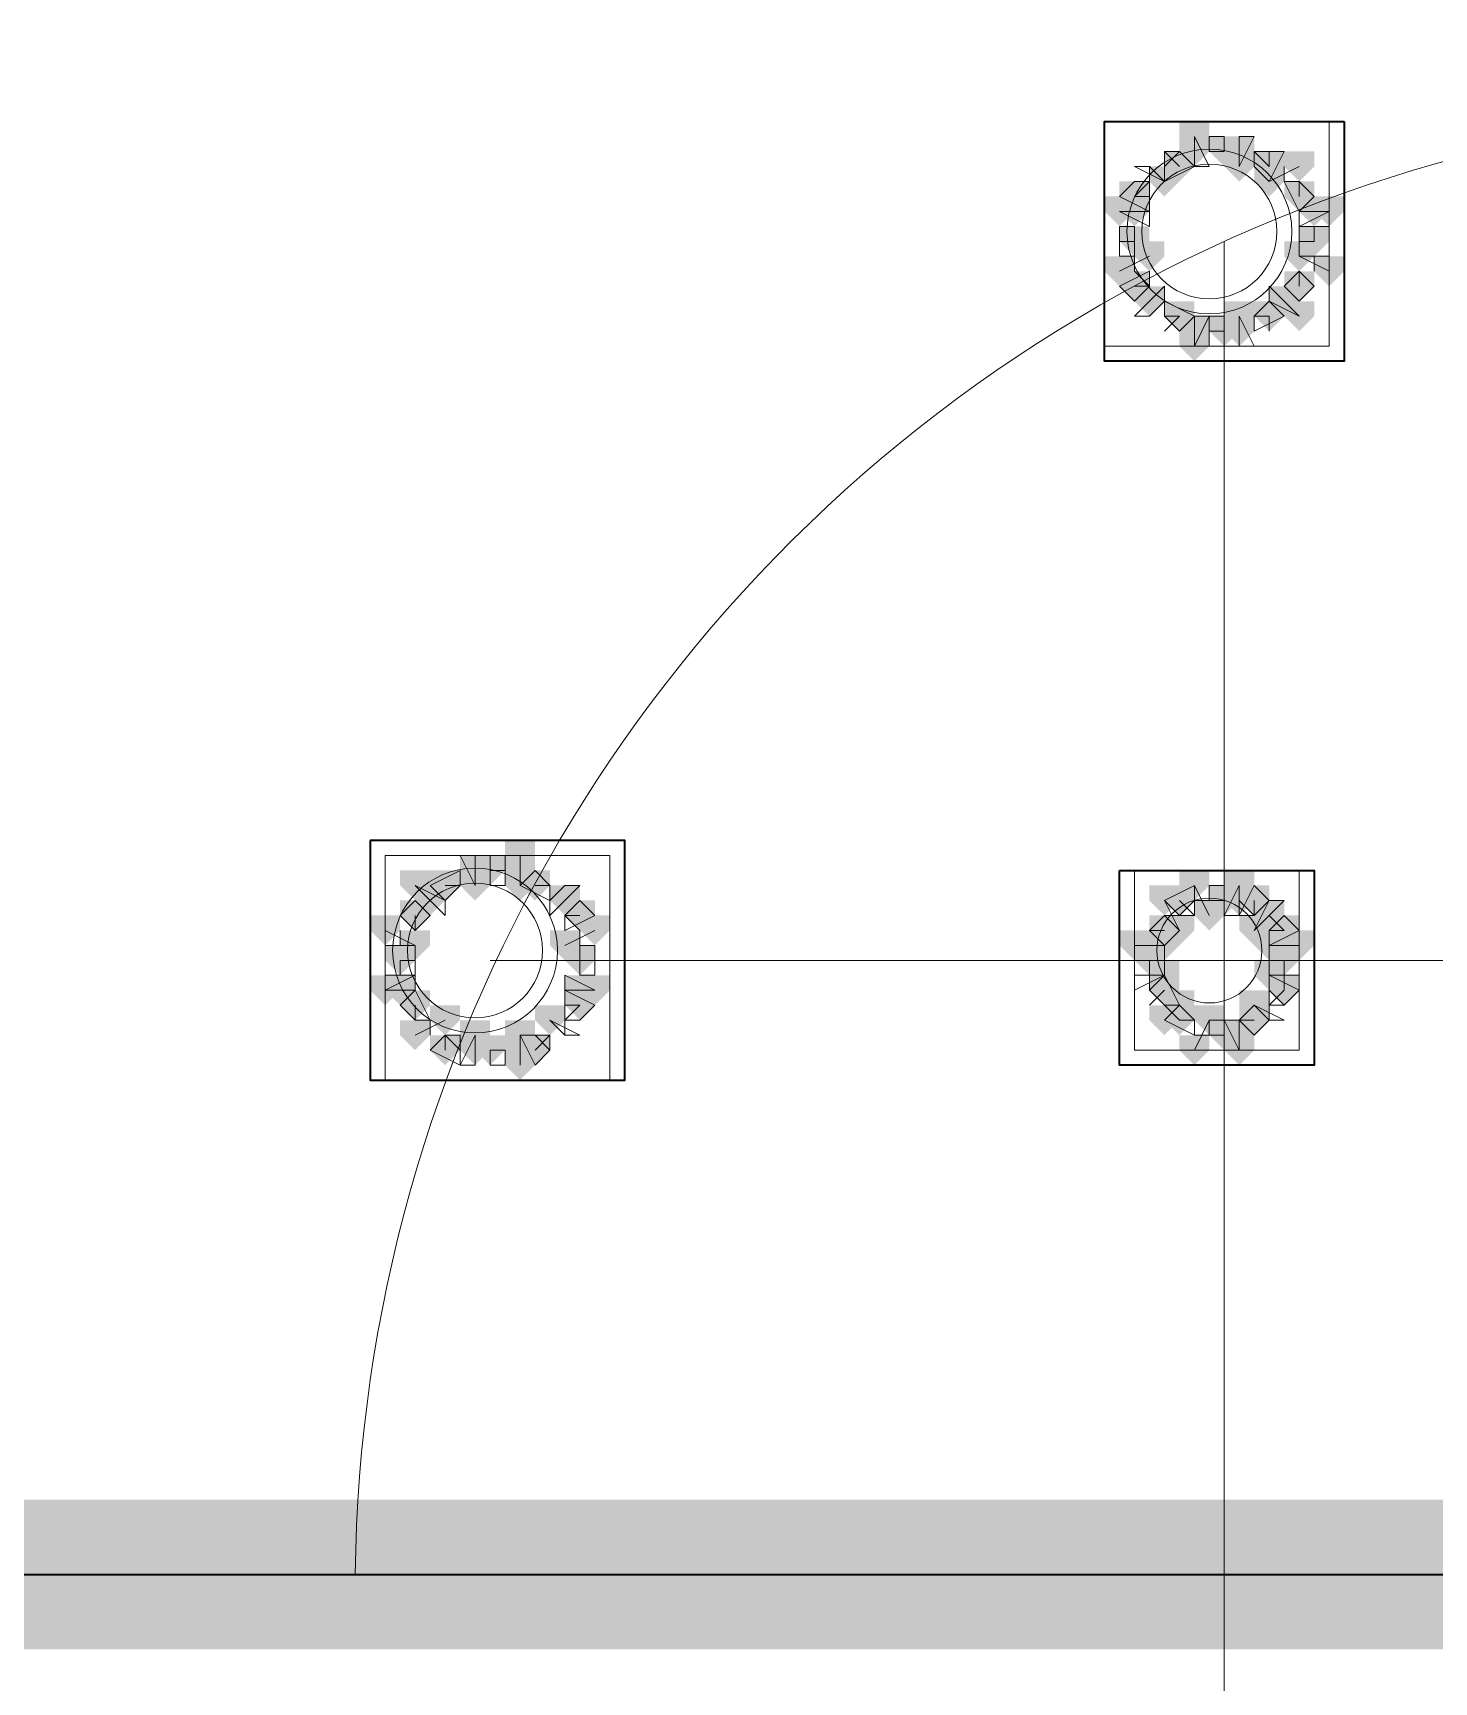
# Model space of a CAD drawing. Header units: millimetres. Extents: x 2315 to 4619, y 1334 to 1897.
# Drawn here: x 3870.69 to 3876.4, y 1541.26 to 1547.98 of the extents above; entities that cross this region are included whole.
import ezdxf

# ---------------------------------------------------------------- set-up
doc = ezdxf.new("R2010")
doc.units = ezdxf.units.MM
for name, color, linetype, true_color in [('PDF_10', 7, 'Continuous', 0x00b85c), ('PDF_AXIS', 7, 'Continuous', 0x00b85c), ('PDF_柱构件', 7, 'Continuous', 0x00b85c), ('PDF_转运站初步方案', 7, 'Continuous', 0x00b85c)]:
    doc.layers.add(name, color=color, linetype=linetype, true_color=true_color)
doc.layers.add('PDF_中心线层', color=1, linetype='Continuous')
doc.layers.add('PDF_粗实线层', color=7, linetype='Continuous')

msp = doc.modelspace()

# ---------------------------------------------------------------- hatches: boundary and pattern name
at = {"layer": 'PDF_10', "transparency": 33554559}
for points in [[(3875.5457, 1547.5601), (3875.4846, 1547.5601), (3875.4846, 1547.499), (3875.5457, 1547.4379), (3875.6068, 1547.499), (3875.6068, 1547.5601)], [(3875.5457, 1547.5601), (3875.4846, 1547.5601), (3875.4846, 1547.499), (3875.5457, 1547.4379), (3875.6068, 1547.499), (3875.6068, 1547.5601)], [(3875.3625, 1547.499), (3875.3014, 1547.499), (3875.3014, 1547.4379), (3875.3625, 1547.3768), (3875.4236, 1547.4379), (3875.4236, 1547.499)], [(3875.3625, 1547.499), (3875.3014, 1547.499), (3875.3014, 1547.4379), (3875.3625, 1547.3768), (3875.4236, 1547.4379), (3875.4236, 1547.499)], [(3875.729, 1547.499), (3875.6679, 1547.499), (3875.6679, 1547.4379), (3875.729, 1547.3768), (3875.7901, 1547.4379), (3875.7901, 1547.499)], [(3875.729, 1547.499), (3875.6679, 1547.499), (3875.6679, 1547.4379), (3875.729, 1547.3768), (3875.7901, 1547.4379), (3875.7901, 1547.499)], [(3875.1792, 1547.3768), (3875.1182, 1547.3768), (3875.1182, 1547.3157), (3875.1792, 1547.2547), (3875.2403, 1547.3157), (3875.2403, 1547.3768)], [(3875.1792, 1547.3768), (3875.1182, 1547.3768), (3875.1182, 1547.3157), (3875.1792, 1547.2547), (3875.2403, 1547.3157), (3875.2403, 1547.3768)], [(3875.8511, 1547.3768), (3875.7901, 1547.3768), (3875.7901, 1547.3157), (3875.8511, 1547.2547), (3875.9122, 1547.3157), (3875.9122, 1547.3768)], [(3875.8511, 1547.3768), (3875.7901, 1547.3768), (3875.7901, 1547.3157), (3875.8511, 1547.2547), (3875.9122, 1547.3157), (3875.9122, 1547.3768)], [(3875.8511, 1547.3768), (3875.7901, 1547.3768), (3875.7901, 1547.3157), (3875.8511, 1547.2547), (3875.9122, 1547.3157), (3875.9122, 1547.3768)], [(3875.1792, 1547.1936), (3875.1182, 1547.1936), (3875.1182, 1547.1325), (3875.1792, 1547.0714), (3875.2403, 1547.1325), (3875.2403, 1547.1936)], [(3875.1792, 1547.1936), (3875.1182, 1547.1936), (3875.1182, 1547.1325), (3875.1792, 1547.0714), (3875.2403, 1547.1325), (3875.2403, 1547.1936)], [(3875.9122, 1547.1936), (3875.8511, 1547.1936), (3875.8511, 1547.1325), (3875.9122, 1547.0714), (3875.9733, 1547.1325), (3875.9733, 1547.1936)], [(3875.9122, 1547.1936), (3875.8511, 1547.1936), (3875.8511, 1547.1325), (3875.9122, 1547.0714), (3875.9733, 1547.1325), (3875.9733, 1547.1936)], [(3875.1792, 1547.0103), (3875.1182, 1547.0103), (3875.1182, 1546.9493), (3875.1792, 1546.8882), (3875.2403, 1546.9493), (3875.2403, 1547.0103)], [(3875.1792, 1547.0103), (3875.1182, 1547.0103), (3875.1182, 1546.9493), (3875.1792, 1546.8882), (3875.2403, 1546.9493), (3875.2403, 1547.0103)], [(3875.8511, 1547.0103), (3875.7901, 1547.0103), (3875.7901, 1546.9493), (3875.8511, 1546.8882), (3875.9122, 1546.9493), (3875.9122, 1547.0103)], [(3875.8511, 1547.0103), (3875.7901, 1547.0103), (3875.7901, 1546.9493), (3875.8511, 1546.8882), (3875.9122, 1546.9493), (3875.9122, 1547.0103)], [(3875.8511, 1547.0103), (3875.7901, 1547.0103), (3875.7901, 1546.9493), (3875.8511, 1546.8882), (3875.9122, 1546.9493), (3875.9122, 1547.0103)], [(3875.3625, 1546.8882), (3875.3014, 1546.8882), (3875.3014, 1546.8271), (3875.3625, 1546.766), (3875.4236, 1546.8271), (3875.4236, 1546.8882)], [(3875.3625, 1546.8882), (3875.3014, 1546.8882), (3875.3014, 1546.8271), (3875.3625, 1546.766), (3875.4236, 1546.8271), (3875.4236, 1546.8882)], [(3875.729, 1546.8882), (3875.6679, 1546.8882), (3875.6679, 1546.8271), (3875.729, 1546.766), (3875.7901, 1546.8271), (3875.7901, 1546.8882)], [(3875.729, 1546.8882), (3875.6679, 1546.8882), (3875.6679, 1546.8271), (3875.729, 1546.766), (3875.7901, 1546.8271), (3875.7901, 1546.8882)], [(3875.5457, 1546.8271), (3875.4846, 1546.8271), (3875.4846, 1546.766), (3875.5457, 1546.7049), (3875.6068, 1546.766), (3875.6068, 1546.8271)], [(3875.5457, 1546.8271), (3875.4846, 1546.8271), (3875.4846, 1546.766), (3875.5457, 1546.7049), (3875.6068, 1546.766), (3875.6068, 1546.8271)], [(3875.5457, 1546.8271), (3875.4846, 1546.8271), (3875.4846, 1546.766), (3875.5457, 1546.7049), (3875.6068, 1546.766), (3875.6068, 1546.8271)], [(3872.5528, 1544.6282), (3872.4917, 1544.6282), (3872.4917, 1544.5671), (3872.5528, 1544.506), (3872.6138, 1544.5671), (3872.6138, 1544.6282)], [(3872.5528, 1544.6282), (3872.4917, 1544.6282), (3872.4917, 1544.5671), (3872.5528, 1544.506), (3872.6138, 1544.5671), (3872.6138, 1544.6282)], [(3872.5528, 1544.6282), (3872.4917, 1544.6282), (3872.4917, 1544.5671), (3872.5528, 1544.506), (3872.6138, 1544.5671), (3872.6138, 1544.6282)], [(3872.3695, 1544.5671), (3872.3084, 1544.5671), (3872.3084, 1544.506), (3872.3695, 1544.4449), (3872.4306, 1544.506), (3872.4306, 1544.5671)], [(3872.3695, 1544.5671), (3872.3084, 1544.5671), (3872.3084, 1544.506), (3872.3695, 1544.4449), (3872.4306, 1544.506), (3872.4306, 1544.5671)], [(3872.3695, 1544.5671), (3872.3084, 1544.5671), (3872.3084, 1544.506), (3872.3695, 1544.4449), (3872.4306, 1544.506), (3872.4306, 1544.5671)], [(3872.736, 1544.5671), (3872.6749, 1544.5671), (3872.6749, 1544.506), (3872.736, 1544.4449), (3872.7971, 1544.506), (3872.7971, 1544.5671)], [(3872.736, 1544.5671), (3872.6749, 1544.5671), (3872.6749, 1544.506), (3872.736, 1544.4449), (3872.7971, 1544.506), (3872.7971, 1544.5671)], [(3875.3625, 1544.506), (3875.3014, 1544.506), (3875.3014, 1544.4449), (3875.3625, 1544.3839), (3875.4236, 1544.4449), (3875.4236, 1544.506)], [(3875.3625, 1544.506), (3875.3014, 1544.506), (3875.3014, 1544.4449), (3875.3625, 1544.3839), (3875.4236, 1544.4449), (3875.4236, 1544.506)], [(3875.5457, 1544.506), (3875.4846, 1544.506), (3875.4846, 1544.4449), (3875.5457, 1544.3839), (3875.6068, 1544.4449), (3875.6068, 1544.506)], [(3875.5457, 1544.506), (3875.4846, 1544.506), (3875.4846, 1544.4449), (3875.5457, 1544.3839), (3875.6068, 1544.4449), (3875.6068, 1544.506)], [(3875.6679, 1544.506), (3875.6068, 1544.506), (3875.6068, 1544.4449), (3875.6679, 1544.3839), (3875.729, 1544.4449), (3875.729, 1544.506)], [(3875.6679, 1544.506), (3875.6068, 1544.506), (3875.6068, 1544.4449), (3875.6679, 1544.3839), (3875.729, 1544.4449), (3875.729, 1544.506)], [(3872.2473, 1544.4449), (3872.1863, 1544.4449), (3872.1863, 1544.3839), (3872.2473, 1544.3228), (3872.3084, 1544.3839), (3872.3084, 1544.4449)], [(3872.2473, 1544.4449), (3872.1863, 1544.4449), (3872.1863, 1544.3839), (3872.2473, 1544.3228), (3872.3084, 1544.3839), (3872.3084, 1544.4449)], [(3872.2473, 1544.4449), (3872.1863, 1544.4449), (3872.1863, 1544.3839), (3872.2473, 1544.3228), (3872.3084, 1544.3839), (3872.3084, 1544.4449)], [(3872.9192, 1544.4449), (3872.8582, 1544.4449), (3872.8582, 1544.3839), (3872.9192, 1544.3228), (3872.9803, 1544.3839), (3872.9803, 1544.4449)], [(3872.9192, 1544.4449), (3872.8582, 1544.4449), (3872.8582, 1544.3839), (3872.9192, 1544.3228), (3872.9803, 1544.3839), (3872.9803, 1544.4449)], [(3875.3014, 1544.3839), (3875.2403, 1544.3839), (3875.2403, 1544.3228), (3875.3014, 1544.2617), (3875.3625, 1544.3228), (3875.3625, 1544.3839)], [(3875.3014, 1544.3839), (3875.2403, 1544.3839), (3875.2403, 1544.3228), (3875.3014, 1544.2617), (3875.3625, 1544.3228), (3875.3625, 1544.3839)], [(3875.7901, 1544.3839), (3875.729, 1544.3839), (3875.729, 1544.3228), (3875.7901, 1544.2617), (3875.8511, 1544.3228), (3875.8511, 1544.3839)], [(3875.7901, 1544.3839), (3875.729, 1544.3839), (3875.729, 1544.3228), (3875.7901, 1544.2617), (3875.8511, 1544.3228), (3875.8511, 1544.3839)], [(3872.1863, 1544.2617), (3872.1252, 1544.2617), (3872.1252, 1544.2006), (3872.1863, 1544.1395), (3872.2473, 1544.2006), (3872.2473, 1544.2617)], [(3872.1863, 1544.2617), (3872.1252, 1544.2617), (3872.1252, 1544.2006), (3872.1863, 1544.1395), (3872.2473, 1544.2006), (3872.2473, 1544.2617)], [(3872.9192, 1544.2617), (3872.8582, 1544.2617), (3872.8582, 1544.2006), (3872.9192, 1544.1395), (3872.9803, 1544.2006), (3872.9803, 1544.2617)], [(3872.9192, 1544.2617), (3872.8582, 1544.2617), (3872.8582, 1544.2006), (3872.9192, 1544.1395), (3872.9803, 1544.2006), (3872.9803, 1544.2617)], [(3875.2403, 1544.2617), (3875.1792, 1544.2617), (3875.1792, 1544.2006), (3875.2403, 1544.1395), (3875.3014, 1544.2006), (3875.3014, 1544.2617)], [(3875.2403, 1544.2617), (3875.1792, 1544.2617), (3875.1792, 1544.2006), (3875.2403, 1544.1395), (3875.3014, 1544.2006), (3875.3014, 1544.2617)], [(3875.7901, 1544.2617), (3875.729, 1544.2617), (3875.729, 1544.2006), (3875.7901, 1544.1395), (3875.8511, 1544.2006), (3875.8511, 1544.2617)], [(3875.7901, 1544.2617), (3875.729, 1544.2617), (3875.729, 1544.2006), (3875.7901, 1544.1395), (3875.8511, 1544.2006), (3875.8511, 1544.2617)], [(3875.3014, 1544.1395), (3875.2403, 1544.1395), (3875.2403, 1544.0784), (3875.3014, 1544.0174), (3875.3625, 1544.0784), (3875.3625, 1544.1395)], [(3875.3014, 1544.1395), (3875.2403, 1544.1395), (3875.2403, 1544.0784), (3875.3014, 1544.0174), (3875.3625, 1544.0784), (3875.3625, 1544.1395)], [(3875.7901, 1544.1395), (3875.729, 1544.1395), (3875.729, 1544.0784), (3875.7901, 1544.0174), (3875.8511, 1544.0784), (3875.8511, 1544.1395)], [(3875.7901, 1544.1395), (3875.729, 1544.1395), (3875.729, 1544.0784), (3875.7901, 1544.0174), (3875.8511, 1544.0784), (3875.8511, 1544.1395)], [(3872.2473, 1544.0784), (3872.1863, 1544.0784), (3872.1863, 1544.0174), (3872.2473, 1543.9563), (3872.3084, 1544.0174), (3872.3084, 1544.0784)], [(3872.2473, 1544.0784), (3872.1863, 1544.0784), (3872.1863, 1544.0174), (3872.2473, 1543.9563), (3872.3084, 1544.0174), (3872.3084, 1544.0784)], [(3872.2473, 1544.0784), (3872.1863, 1544.0784), (3872.1863, 1544.0174), (3872.2473, 1543.9563), (3872.3084, 1544.0174), (3872.3084, 1544.0784)], [(3872.9192, 1544.0784), (3872.8582, 1544.0784), (3872.8582, 1544.0174), (3872.9192, 1543.9563), (3872.9803, 1544.0174), (3872.9803, 1544.0784)], [(3872.9192, 1544.0784), (3872.8582, 1544.0784), (3872.8582, 1544.0174), (3872.9192, 1543.9563), (3872.9803, 1544.0174), (3872.9803, 1544.0784)], [(3875.3625, 1544.0174), (3875.3014, 1544.0174), (3875.3014, 1543.9563), (3875.3625, 1543.8952), (3875.4236, 1543.9563), (3875.4236, 1544.0174)], [(3875.3625, 1544.0174), (3875.3014, 1544.0174), (3875.3014, 1543.9563), (3875.3625, 1543.8952), (3875.4236, 1543.9563), (3875.4236, 1544.0174)], [(3875.6679, 1544.0174), (3875.6068, 1544.0174), (3875.6068, 1543.9563), (3875.6679, 1543.8952), (3875.729, 1543.9563), (3875.729, 1544.0174)], [(3875.6679, 1544.0174), (3875.6068, 1544.0174), (3875.6068, 1543.9563), (3875.6679, 1543.8952), (3875.729, 1543.9563), (3875.729, 1544.0174)], [(3875.6679, 1544.0174), (3875.6068, 1544.0174), (3875.6068, 1543.9563), (3875.6679, 1543.8952), (3875.729, 1543.9563), (3875.729, 1544.0174)], [(3875.5457, 1543.9563), (3875.4846, 1543.9563), (3875.4846, 1543.8952), (3875.5457, 1543.8341), (3875.6068, 1543.8952), (3875.6068, 1543.9563)], [(3875.5457, 1543.9563), (3875.4846, 1543.9563), (3875.4846, 1543.8952), (3875.5457, 1543.8341), (3875.6068, 1543.8952), (3875.6068, 1543.9563)], [(3872.3695, 1543.8952), (3872.3084, 1543.8952), (3872.3084, 1543.8341), (3872.3695, 1543.773), (3872.4306, 1543.8341), (3872.4306, 1543.8952)], [(3872.3695, 1543.8952), (3872.3084, 1543.8952), (3872.3084, 1543.8341), (3872.3695, 1543.773), (3872.4306, 1543.8341), (3872.4306, 1543.8952)], [(3872.5528, 1543.8952), (3872.4917, 1543.8952), (3872.4917, 1543.8341), (3872.5528, 1543.773), (3872.6138, 1543.8341), (3872.6138, 1543.8952)], [(3872.5528, 1543.8952), (3872.4917, 1543.8952), (3872.4917, 1543.8341), (3872.5528, 1543.773), (3872.6138, 1543.8341), (3872.6138, 1543.8952)], [(3872.736, 1543.8952), (3872.6749, 1543.8952), (3872.6749, 1543.8341), (3872.736, 1543.773), (3872.7971, 1543.8341), (3872.7971, 1543.8952)], [(3872.736, 1543.8952), (3872.6749, 1543.8952), (3872.6749, 1543.8341), (3872.736, 1543.773), (3872.7971, 1543.8341), (3872.7971, 1543.8952)]]:
    msp.add_hatch(color=6, dxfattribs=at).paths.add_polyline_path(points)
at = {"layer": 'PDF_柱构件', "transparency": 33554559}
for points in [[(3875.4236, 1547.6211), (3875.3625, 1547.6211), (3875.3625, 1547.5601), (3875.4236, 1547.499), (3875.4846, 1547.5601), (3875.4846, 1547.6211)], [(3875.4236, 1547.5601), (3875.3625, 1547.5601), (3875.3625, 1547.499), (3875.4236, 1547.4379), (3875.4846, 1547.499), (3875.4846, 1547.5601)], [(3875.6068, 1547.5601), (3875.5457, 1547.5601), (3875.5457, 1547.499), (3875.6068, 1547.4379), (3875.6679, 1547.499), (3875.6679, 1547.5601)], [(3875.6068, 1547.499), (3875.5457, 1547.499), (3875.5457, 1547.4379), (3875.6068, 1547.3768), (3875.6679, 1547.4379), (3875.6679, 1547.499)], [(3875.8511, 1547.499), (3875.7901, 1547.499), (3875.7901, 1547.4379), (3875.8511, 1547.3768), (3875.9122, 1547.4379), (3875.9122, 1547.499)], [(3875.3014, 1547.4379), (3875.2403, 1547.4379), (3875.2403, 1547.3768), (3875.3014, 1547.3157), (3875.3625, 1547.3768), (3875.3625, 1547.4379)], [(3875.729, 1547.4379), (3875.6679, 1547.4379), (3875.6679, 1547.3768), (3875.729, 1547.3157), (3875.7901, 1547.3768), (3875.7901, 1547.4379)], [(3875.1182, 1547.3157), (3875.0571, 1547.3157), (3875.0571, 1547.2547), (3875.1182, 1547.1936), (3875.1792, 1547.2547), (3875.1792, 1547.3157)], [(3875.1792, 1547.3157), (3875.1182, 1547.3157), (3875.1182, 1547.2547), (3875.1792, 1547.1936), (3875.2403, 1547.2547), (3875.2403, 1547.3157)], [(3875.9122, 1547.3157), (3875.8511, 1547.3157), (3875.8511, 1547.2547), (3875.9122, 1547.1936), (3875.9733, 1547.2547), (3875.9733, 1547.3157)], [(3875.9733, 1547.3157), (3875.9122, 1547.3157), (3875.9122, 1547.2547), (3875.9733, 1547.1936), (3876.0344, 1547.2547), (3876.0344, 1547.3157)], [(3875.2403, 1547.1325), (3875.1792, 1547.1325), (3875.1792, 1547.0714), (3875.2403, 1547.0103), (3875.3014, 1547.0714), (3875.3014, 1547.1325)], [(3875.8511, 1547.1325), (3875.7901, 1547.1325), (3875.7901, 1547.0714), (3875.8511, 1547.0103), (3875.9122, 1547.0714), (3875.9122, 1547.1325)], [(3875.1182, 1547.0714), (3875.0571, 1547.0714), (3875.0571, 1547.0103), (3875.1182, 1546.9493), (3875.1792, 1547.0103), (3875.1792, 1547.0714)], [(3875.9733, 1547.0714), (3875.9122, 1547.0714), (3875.9122, 1547.0103), (3875.9733, 1546.9493), (3876.0344, 1547.0103), (3876.0344, 1547.0714)], [(3875.2403, 1546.9493), (3875.1792, 1546.9493), (3875.1792, 1546.8882), (3875.2403, 1546.8271), (3875.3014, 1546.8882), (3875.3014, 1546.9493)], [(3875.7901, 1546.9493), (3875.729, 1546.9493), (3875.729, 1546.8882), (3875.7901, 1546.8271), (3875.8511, 1546.8882), (3875.8511, 1546.9493)], [(3875.6068, 1546.8882), (3875.5457, 1546.8882), (3875.5457, 1546.8271), (3875.6068, 1546.766), (3875.6679, 1546.8271), (3875.6679, 1546.8882)], [(3875.8511, 1546.8882), (3875.7901, 1546.8882), (3875.7901, 1546.8271), (3875.8511, 1546.766), (3875.9122, 1546.8271), (3875.9122, 1546.8882)], [(3875.4236, 1546.8271), (3875.3625, 1546.8271), (3875.3625, 1546.766), (3875.4236, 1546.7049), (3875.4846, 1546.766), (3875.4846, 1546.8271)], [(3875.6068, 1546.8271), (3875.5457, 1546.8271), (3875.5457, 1546.766), (3875.6068, 1546.7049), (3875.6679, 1546.766), (3875.6679, 1546.8271)], [(3875.4236, 1546.766), (3875.3625, 1546.766), (3875.3625, 1546.7049), (3875.4236, 1546.6439), (3875.4846, 1546.7049), (3875.4846, 1546.766)], [(3872.6749, 1544.6893), (3872.6138, 1544.6893), (3872.6138, 1544.6282), (3872.6749, 1544.5671), (3872.736, 1544.6282), (3872.736, 1544.6893)], [(3872.4917, 1544.6282), (3872.4306, 1544.6282), (3872.4306, 1544.5671), (3872.4917, 1544.506), (3872.5528, 1544.5671), (3872.5528, 1544.6282)], [(3872.6749, 1544.6282), (3872.6138, 1544.6282), (3872.6138, 1544.5671), (3872.6749, 1544.506), (3872.736, 1544.5671), (3872.736, 1544.6282)], [(3872.2473, 1544.5671), (3872.1863, 1544.5671), (3872.1863, 1544.506), (3872.2473, 1544.4449), (3872.3084, 1544.506), (3872.3084, 1544.5671)], [(3872.4917, 1544.5671), (3872.4306, 1544.5671), (3872.4306, 1544.506), (3872.4917, 1544.4449), (3872.5528, 1544.506), (3872.5528, 1544.5671)], [(3872.6749, 1544.5671), (3872.6138, 1544.5671), (3872.6138, 1544.506), (3872.6749, 1544.4449), (3872.736, 1544.506), (3872.736, 1544.5671)], [(3875.4236, 1544.5671), (3875.3625, 1544.5671), (3875.3625, 1544.506), (3875.4236, 1544.4449), (3875.4846, 1544.506), (3875.4846, 1544.5671)], [(3875.6068, 1544.5671), (3875.5457, 1544.5671), (3875.5457, 1544.506), (3875.6068, 1544.4449), (3875.6679, 1544.506), (3875.6679, 1544.5671)], [(3872.3084, 1544.506), (3872.2473, 1544.506), (3872.2473, 1544.4449), (3872.3084, 1544.3839), (3872.3695, 1544.4449), (3872.3695, 1544.506)], [(3872.8582, 1544.506), (3872.7971, 1544.506), (3872.7971, 1544.4449), (3872.8582, 1544.3839), (3872.9192, 1544.4449), (3872.9192, 1544.506)], [(3875.3014, 1544.506), (3875.2403, 1544.506), (3875.2403, 1544.4449), (3875.3014, 1544.3839), (3875.3625, 1544.4449), (3875.3625, 1544.506)], [(3875.6068, 1544.506), (3875.5457, 1544.506), (3875.5457, 1544.4449), (3875.6068, 1544.3839), (3875.6679, 1544.4449), (3875.6679, 1544.506)], [(3875.4846, 1544.4449), (3875.4236, 1544.4449), (3875.4236, 1544.3839), (3875.4846, 1544.3228), (3875.5457, 1544.3839), (3875.5457, 1544.4449)], [(3875.729, 1544.4449), (3875.6679, 1544.4449), (3875.6679, 1544.3839), (3875.729, 1544.3228), (3875.7901, 1544.3839), (3875.7901, 1544.4449)], [(3872.1252, 1544.3839), (3872.0641, 1544.3839), (3872.0641, 1544.3228), (3872.1252, 1544.2617), (3872.1863, 1544.3228), (3872.1863, 1544.3839)], [(3872.2473, 1544.3228), (3872.1863, 1544.3228), (3872.1863, 1544.2617), (3872.2473, 1544.2006), (3872.3084, 1544.2617), (3872.3084, 1544.3228)], [(3872.8582, 1544.3228), (3872.7971, 1544.3228), (3872.7971, 1544.2617), (3872.8582, 1544.2006), (3872.9192, 1544.2617), (3872.9192, 1544.3228)], [(3872.9803, 1544.3839), (3872.9192, 1544.3839), (3872.9192, 1544.3228), (3872.9803, 1544.2617), (3873.0414, 1544.3228), (3873.0414, 1544.3839)], [(3875.1792, 1544.3228), (3875.1182, 1544.3228), (3875.1182, 1544.2617), (3875.1792, 1544.2006), (3875.2403, 1544.2617), (3875.2403, 1544.3228)], [(3875.2403, 1544.3228), (3875.1792, 1544.3228), (3875.1792, 1544.2617), (3875.2403, 1544.2006), (3875.3014, 1544.2617), (3875.3014, 1544.3228)], [(3875.3014, 1544.3228), (3875.2403, 1544.3228), (3875.2403, 1544.2617), (3875.3014, 1544.2006), (3875.3625, 1544.2617), (3875.3625, 1544.3228)], [(3875.3625, 1544.3839), (3875.3014, 1544.3839), (3875.3014, 1544.3228), (3875.3625, 1544.2617), (3875.4236, 1544.3228), (3875.4236, 1544.3839)], [(3875.6679, 1544.3839), (3875.6068, 1544.3839), (3875.6068, 1544.3228), (3875.6679, 1544.2617), (3875.729, 1544.3228), (3875.729, 1544.3839)], [(3875.729, 1544.3228), (3875.6679, 1544.3228), (3875.6679, 1544.2617), (3875.729, 1544.2006), (3875.7901, 1544.2617), (3875.7901, 1544.3228)], [(3875.7901, 1544.3228), (3875.729, 1544.3228), (3875.729, 1544.2617), (3875.7901, 1544.2006), (3875.8511, 1544.2617), (3875.8511, 1544.3228)], [(3875.8511, 1544.3228), (3875.7901, 1544.3228), (3875.7901, 1544.2617), (3875.8511, 1544.2006), (3875.9122, 1544.2617), (3875.9122, 1544.3228)], [(3875.3014, 1544.2006), (3875.2403, 1544.2006), (3875.2403, 1544.1395), (3875.3014, 1544.0784), (3875.3625, 1544.1395), (3875.3625, 1544.2006)], [(3875.729, 1544.2006), (3875.6679, 1544.2006), (3875.6679, 1544.1395), (3875.729, 1544.0784), (3875.7901, 1544.1395), (3875.7901, 1544.2006)], [(3872.1252, 1544.1395), (3872.0641, 1544.1395), (3872.0641, 1544.0784), (3872.1252, 1544.0174), (3872.1863, 1544.0784), (3872.1863, 1544.1395)], [(3872.1863, 1544.1395), (3872.1252, 1544.1395), (3872.1252, 1544.0784), (3872.1863, 1544.0174), (3872.2473, 1544.0784), (3872.2473, 1544.1395)], [(3872.9192, 1544.1395), (3872.8582, 1544.1395), (3872.8582, 1544.0784), (3872.9192, 1544.0174), (3872.9803, 1544.0784), (3872.9803, 1544.1395)], [(3872.9803, 1544.1395), (3872.9192, 1544.1395), (3872.9192, 1544.0784), (3872.9803, 1544.0174), (3873.0414, 1544.0784), (3873.0414, 1544.1395)], [(3875.3625, 1544.0784), (3875.3014, 1544.0784), (3875.3014, 1544.0174), (3875.3625, 1543.9563), (3875.4236, 1544.0174), (3875.4236, 1544.0784)], [(3875.6679, 1544.0784), (3875.6068, 1544.0784), (3875.6068, 1544.0174), (3875.6679, 1543.9563), (3875.729, 1544.0174), (3875.729, 1544.0784)], [(3872.3695, 1544.0174), (3872.3084, 1544.0174), (3872.3084, 1543.9563), (3872.3695, 1543.8952), (3872.4306, 1543.9563), (3872.4306, 1544.0174)], [(3872.7971, 1544.0174), (3872.736, 1544.0174), (3872.736, 1543.9563), (3872.7971, 1543.8952), (3872.8582, 1543.9563), (3872.8582, 1544.0174)], [(3875.3014, 1544.0174), (3875.2403, 1544.0174), (3875.2403, 1543.9563), (3875.3014, 1543.8952), (3875.3625, 1543.9563), (3875.3625, 1544.0174)], [(3875.4846, 1544.0174), (3875.4236, 1544.0174), (3875.4236, 1543.9563), (3875.4846, 1543.8952), (3875.5457, 1543.9563), (3875.5457, 1544.0174)], [(3872.2473, 1543.9563), (3872.1863, 1543.9563), (3872.1863, 1543.8952), (3872.2473, 1543.8341), (3872.3084, 1543.8952), (3872.3084, 1543.9563)], [(3872.4917, 1543.9563), (3872.4306, 1543.9563), (3872.4306, 1543.8952), (3872.4917, 1543.8341), (3872.5528, 1543.8952), (3872.5528, 1543.9563)], [(3872.6749, 1543.9563), (3872.6138, 1543.9563), (3872.6138, 1543.8952), (3872.6749, 1543.8341), (3872.736, 1543.8952), (3872.736, 1543.9563)], [(3875.6068, 1543.9563), (3875.5457, 1543.9563), (3875.5457, 1543.8952), (3875.6068, 1543.8341), (3875.6679, 1543.8952), (3875.6679, 1543.9563)], [(3872.4917, 1543.8952), (3872.4306, 1543.8952), (3872.4306, 1543.8341), (3872.4917, 1543.773), (3872.5528, 1543.8341), (3872.5528, 1543.8952)], [(3872.6749, 1543.8952), (3872.6138, 1543.8952), (3872.6138, 1543.8341), (3872.6749, 1543.773), (3872.736, 1543.8341), (3872.736, 1543.8952)], [(3875.4236, 1543.8952), (3875.3625, 1543.8952), (3875.3625, 1543.8341), (3875.4236, 1543.773), (3875.4846, 1543.8341), (3875.4846, 1543.8952)], [(3875.6068, 1543.8952), (3875.5457, 1543.8952), (3875.5457, 1543.8341), (3875.6068, 1543.773), (3875.6679, 1543.8341), (3875.6679, 1543.8952)], [(3872.6749, 1543.8341), (3872.6138, 1543.8341), (3872.6138, 1543.773), (3872.6749, 1543.712), (3872.736, 1543.773), (3872.736, 1543.8341)]]:
    msp.add_hatch(color=6, dxfattribs=at).paths.add_polyline_path(points)
at = {"layer": 'PDF_粗实线层', "transparency": 33554559}
msp.add_hatch(color=256, dxfattribs=at).paths.add_polyline_path([(3906.3306, 1554.7066), (3905.7198, 1554.7066), (3905.7198, 1542.0017), (3850.3192, 1542.0017), (3850.3192, 1554.7066), (3849.7084, 1554.7066), (3849.7084, 1541.3909), (3906.3306, 1541.3909)])
at = {"layer": 'PDF_转运站初步方案', "transparency": 33554559}
for points in [[(3875.5457, 1547.5601), (3875.4846, 1547.5601), (3875.4846, 1547.499), (3875.5457, 1547.4379), (3875.6068, 1547.499), (3875.6068, 1547.5601)], [(3875.5457, 1547.5601), (3875.4846, 1547.5601), (3875.4846, 1547.499), (3875.5457, 1547.4379), (3875.6068, 1547.499), (3875.6068, 1547.5601)], [(3875.3625, 1547.499), (3875.3014, 1547.499), (3875.3014, 1547.4379), (3875.3625, 1547.3768), (3875.4236, 1547.4379), (3875.4236, 1547.499)], [(3875.3625, 1547.499), (3875.3014, 1547.499), (3875.3014, 1547.4379), (3875.3625, 1547.3768), (3875.4236, 1547.4379), (3875.4236, 1547.499)], [(3875.729, 1547.499), (3875.6679, 1547.499), (3875.6679, 1547.4379), (3875.729, 1547.3768), (3875.7901, 1547.4379), (3875.7901, 1547.499)], [(3875.729, 1547.499), (3875.6679, 1547.499), (3875.6679, 1547.4379), (3875.729, 1547.3768), (3875.7901, 1547.4379), (3875.7901, 1547.499)], [(3875.1792, 1547.3768), (3875.1182, 1547.3768), (3875.1182, 1547.3157), (3875.1792, 1547.2547), (3875.2403, 1547.3157), (3875.2403, 1547.3768)], [(3875.1792, 1547.3768), (3875.1182, 1547.3768), (3875.1182, 1547.3157), (3875.1792, 1547.2547), (3875.2403, 1547.3157), (3875.2403, 1547.3768)], [(3875.8511, 1547.3768), (3875.7901, 1547.3768), (3875.7901, 1547.3157), (3875.8511, 1547.2547), (3875.9122, 1547.3157), (3875.9122, 1547.3768)], [(3875.8511, 1547.3768), (3875.7901, 1547.3768), (3875.7901, 1547.3157), (3875.8511, 1547.2547), (3875.9122, 1547.3157), (3875.9122, 1547.3768)], [(3875.1792, 1547.1936), (3875.1182, 1547.1936), (3875.1182, 1547.1325), (3875.1792, 1547.0714), (3875.2403, 1547.1325), (3875.2403, 1547.1936)], [(3875.1792, 1547.1936), (3875.1182, 1547.1936), (3875.1182, 1547.1325), (3875.1792, 1547.0714), (3875.2403, 1547.1325), (3875.2403, 1547.1936)], [(3875.9122, 1547.1936), (3875.8511, 1547.1936), (3875.8511, 1547.1325), (3875.9122, 1547.0714), (3875.9733, 1547.1325), (3875.9733, 1547.1936)], [(3875.9122, 1547.1936), (3875.8511, 1547.1936), (3875.8511, 1547.1325), (3875.9122, 1547.0714), (3875.9733, 1547.1325), (3875.9733, 1547.1936)], [(3875.1792, 1547.0103), (3875.1182, 1547.0103), (3875.1182, 1546.9493), (3875.1792, 1546.8882), (3875.2403, 1546.9493), (3875.2403, 1547.0103)], [(3875.1792, 1547.0103), (3875.1182, 1547.0103), (3875.1182, 1546.9493), (3875.1792, 1546.8882), (3875.2403, 1546.9493), (3875.2403, 1547.0103)], [(3875.8511, 1547.0103), (3875.7901, 1547.0103), (3875.7901, 1546.9493), (3875.8511, 1546.8882), (3875.9122, 1546.9493), (3875.9122, 1547.0103)], [(3875.8511, 1547.0103), (3875.7901, 1547.0103), (3875.7901, 1546.9493), (3875.8511, 1546.8882), (3875.9122, 1546.9493), (3875.9122, 1547.0103)], [(3875.3625, 1546.8882), (3875.3014, 1546.8882), (3875.3014, 1546.8271), (3875.3625, 1546.766), (3875.4236, 1546.8271), (3875.4236, 1546.8882)], [(3875.3625, 1546.8882), (3875.3014, 1546.8882), (3875.3014, 1546.8271), (3875.3625, 1546.766), (3875.4236, 1546.8271), (3875.4236, 1546.8882)], [(3875.729, 1546.8882), (3875.6679, 1546.8882), (3875.6679, 1546.8271), (3875.729, 1546.766), (3875.7901, 1546.8271), (3875.7901, 1546.8882)], [(3875.729, 1546.8882), (3875.6679, 1546.8882), (3875.6679, 1546.8271), (3875.729, 1546.766), (3875.7901, 1546.8271), (3875.7901, 1546.8882)], [(3875.5457, 1546.8271), (3875.4846, 1546.8271), (3875.4846, 1546.766), (3875.5457, 1546.7049), (3875.6068, 1546.766), (3875.6068, 1546.8271)], [(3875.5457, 1546.8271), (3875.4846, 1546.8271), (3875.4846, 1546.766), (3875.5457, 1546.7049), (3875.6068, 1546.766), (3875.6068, 1546.8271)], [(3872.5528, 1544.6282), (3872.4917, 1544.6282), (3872.4917, 1544.5671), (3872.5528, 1544.506), (3872.6138, 1544.5671), (3872.6138, 1544.6282)], [(3872.5528, 1544.6282), (3872.4917, 1544.6282), (3872.4917, 1544.5671), (3872.5528, 1544.506), (3872.6138, 1544.5671), (3872.6138, 1544.6282)], [(3872.3695, 1544.5671), (3872.3084, 1544.5671), (3872.3084, 1544.506), (3872.3695, 1544.4449), (3872.4306, 1544.506), (3872.4306, 1544.5671)], [(3872.3695, 1544.5671), (3872.3084, 1544.5671), (3872.3084, 1544.506), (3872.3695, 1544.4449), (3872.4306, 1544.506), (3872.4306, 1544.5671)], [(3872.736, 1544.5671), (3872.6749, 1544.5671), (3872.6749, 1544.506), (3872.736, 1544.4449), (3872.7971, 1544.506), (3872.7971, 1544.5671)], [(3872.736, 1544.5671), (3872.6749, 1544.5671), (3872.6749, 1544.506), (3872.736, 1544.4449), (3872.7971, 1544.506), (3872.7971, 1544.5671)], [(3875.3625, 1544.506), (3875.3014, 1544.506), (3875.3014, 1544.4449), (3875.3625, 1544.3839), (3875.4236, 1544.4449), (3875.4236, 1544.506)], [(3875.3625, 1544.506), (3875.3014, 1544.506), (3875.3014, 1544.4449), (3875.3625, 1544.3839), (3875.4236, 1544.4449), (3875.4236, 1544.506)], [(3875.5457, 1544.506), (3875.4846, 1544.506), (3875.4846, 1544.4449), (3875.5457, 1544.3839), (3875.6068, 1544.4449), (3875.6068, 1544.506)], [(3875.5457, 1544.506), (3875.4846, 1544.506), (3875.4846, 1544.4449), (3875.5457, 1544.3839), (3875.6068, 1544.4449), (3875.6068, 1544.506)], [(3875.6679, 1544.506), (3875.6068, 1544.506), (3875.6068, 1544.4449), (3875.6679, 1544.3839), (3875.729, 1544.4449), (3875.729, 1544.506)], [(3875.6679, 1544.506), (3875.6068, 1544.506), (3875.6068, 1544.4449), (3875.6679, 1544.3839), (3875.729, 1544.4449), (3875.729, 1544.506)], [(3872.2473, 1544.4449), (3872.1863, 1544.4449), (3872.1863, 1544.3839), (3872.2473, 1544.3228), (3872.3084, 1544.3839), (3872.3084, 1544.4449)], [(3872.2473, 1544.4449), (3872.1863, 1544.4449), (3872.1863, 1544.3839), (3872.2473, 1544.3228), (3872.3084, 1544.3839), (3872.3084, 1544.4449)], [(3872.9192, 1544.4449), (3872.8582, 1544.4449), (3872.8582, 1544.3839), (3872.9192, 1544.3228), (3872.9803, 1544.3839), (3872.9803, 1544.4449)], [(3872.9192, 1544.4449), (3872.8582, 1544.4449), (3872.8582, 1544.3839), (3872.9192, 1544.3228), (3872.9803, 1544.3839), (3872.9803, 1544.4449)], [(3875.3014, 1544.3839), (3875.2403, 1544.3839), (3875.2403, 1544.3228), (3875.3014, 1544.2617), (3875.3625, 1544.3228), (3875.3625, 1544.3839)], [(3875.3014, 1544.3839), (3875.2403, 1544.3839), (3875.2403, 1544.3228), (3875.3014, 1544.2617), (3875.3625, 1544.3228), (3875.3625, 1544.3839)], [(3875.7901, 1544.3839), (3875.729, 1544.3839), (3875.729, 1544.3228), (3875.7901, 1544.2617), (3875.8511, 1544.3228), (3875.8511, 1544.3839)], [(3875.7901, 1544.3839), (3875.729, 1544.3839), (3875.729, 1544.3228), (3875.7901, 1544.2617), (3875.8511, 1544.3228), (3875.8511, 1544.3839)], [(3872.1863, 1544.2617), (3872.1252, 1544.2617), (3872.1252, 1544.2006), (3872.1863, 1544.1395), (3872.2473, 1544.2006), (3872.2473, 1544.2617)], [(3872.1863, 1544.2617), (3872.1252, 1544.2617), (3872.1252, 1544.2006), (3872.1863, 1544.1395), (3872.2473, 1544.2006), (3872.2473, 1544.2617)], [(3872.9192, 1544.2617), (3872.8582, 1544.2617), (3872.8582, 1544.2006), (3872.9192, 1544.1395), (3872.9803, 1544.2006), (3872.9803, 1544.2617)], [(3872.9192, 1544.2617), (3872.8582, 1544.2617), (3872.8582, 1544.2006), (3872.9192, 1544.1395), (3872.9803, 1544.2006), (3872.9803, 1544.2617)], [(3875.2403, 1544.2617), (3875.1792, 1544.2617), (3875.1792, 1544.2006), (3875.2403, 1544.1395), (3875.3014, 1544.2006), (3875.3014, 1544.2617)], [(3875.2403, 1544.2617), (3875.1792, 1544.2617), (3875.1792, 1544.2006), (3875.2403, 1544.1395), (3875.3014, 1544.2006), (3875.3014, 1544.2617)], [(3875.7901, 1544.2617), (3875.729, 1544.2617), (3875.729, 1544.2006), (3875.7901, 1544.1395), (3875.8511, 1544.2006), (3875.8511, 1544.2617)], [(3875.7901, 1544.2617), (3875.729, 1544.2617), (3875.729, 1544.2006), (3875.7901, 1544.1395), (3875.8511, 1544.2006), (3875.8511, 1544.2617)], [(3875.3014, 1544.1395), (3875.2403, 1544.1395), (3875.2403, 1544.0784), (3875.3014, 1544.0174), (3875.3625, 1544.0784), (3875.3625, 1544.1395)], [(3875.3014, 1544.1395), (3875.2403, 1544.1395), (3875.2403, 1544.0784), (3875.3014, 1544.0174), (3875.3625, 1544.0784), (3875.3625, 1544.1395)], [(3875.7901, 1544.1395), (3875.729, 1544.1395), (3875.729, 1544.0784), (3875.7901, 1544.0174), (3875.8511, 1544.0784), (3875.8511, 1544.1395)], [(3875.7901, 1544.1395), (3875.729, 1544.1395), (3875.729, 1544.0784), (3875.7901, 1544.0174), (3875.8511, 1544.0784), (3875.8511, 1544.1395)], [(3872.2473, 1544.0784), (3872.1863, 1544.0784), (3872.1863, 1544.0174), (3872.2473, 1543.9563), (3872.3084, 1544.0174), (3872.3084, 1544.0784)], [(3872.2473, 1544.0784), (3872.1863, 1544.0784), (3872.1863, 1544.0174), (3872.2473, 1543.9563), (3872.3084, 1544.0174), (3872.3084, 1544.0784)], [(3872.9192, 1544.0784), (3872.8582, 1544.0784), (3872.8582, 1544.0174), (3872.9192, 1543.9563), (3872.9803, 1544.0174), (3872.9803, 1544.0784)], [(3872.9192, 1544.0784), (3872.8582, 1544.0784), (3872.8582, 1544.0174), (3872.9192, 1543.9563), (3872.9803, 1544.0174), (3872.9803, 1544.0784)], [(3875.3625, 1544.0174), (3875.3014, 1544.0174), (3875.3014, 1543.9563), (3875.3625, 1543.8952), (3875.4236, 1543.9563), (3875.4236, 1544.0174)], [(3875.3625, 1544.0174), (3875.3014, 1544.0174), (3875.3014, 1543.9563), (3875.3625, 1543.8952), (3875.4236, 1543.9563), (3875.4236, 1544.0174)], [(3875.6679, 1544.0174), (3875.6068, 1544.0174), (3875.6068, 1543.9563), (3875.6679, 1543.8952), (3875.729, 1543.9563), (3875.729, 1544.0174)], [(3875.6679, 1544.0174), (3875.6068, 1544.0174), (3875.6068, 1543.9563), (3875.6679, 1543.8952), (3875.729, 1543.9563), (3875.729, 1544.0174)], [(3875.5457, 1543.9563), (3875.4846, 1543.9563), (3875.4846, 1543.8952), (3875.5457, 1543.8341), (3875.6068, 1543.8952), (3875.6068, 1543.9563)], [(3875.5457, 1543.9563), (3875.4846, 1543.9563), (3875.4846, 1543.8952), (3875.5457, 1543.8341), (3875.6068, 1543.8952), (3875.6068, 1543.9563)], [(3872.3695, 1543.8952), (3872.3084, 1543.8952), (3872.3084, 1543.8341), (3872.3695, 1543.773), (3872.4306, 1543.8341), (3872.4306, 1543.8952)], [(3872.3695, 1543.8952), (3872.3084, 1543.8952), (3872.3084, 1543.8341), (3872.3695, 1543.773), (3872.4306, 1543.8341), (3872.4306, 1543.8952)], [(3872.5528, 1543.8952), (3872.4917, 1543.8952), (3872.4917, 1543.8341), (3872.5528, 1543.773), (3872.6138, 1543.8341), (3872.6138, 1543.8952)], [(3872.5528, 1543.8952), (3872.4917, 1543.8952), (3872.4917, 1543.8341), (3872.5528, 1543.773), (3872.6138, 1543.8341), (3872.6138, 1543.8952)], [(3872.736, 1543.8952), (3872.6749, 1543.8952), (3872.6749, 1543.8341), (3872.736, 1543.773), (3872.7971, 1543.8341), (3872.7971, 1543.8952)], [(3872.736, 1543.8952), (3872.6749, 1543.8952), (3872.6749, 1543.8341), (3872.736, 1543.773), (3872.7971, 1543.8341), (3872.7971, 1543.8952)]]:
    msp.add_hatch(color=6, dxfattribs=at).paths.add_polyline_path(points)

# ---------------------------------------------------------------- linework, layer by layer
at = {"layer": 'PDF_10', "color": 6, "lineweight": 18}
for points in [[(3875.5457, 1547.5601), (3875.5457, 1547.499), (3875.4846, 1547.499)], [(3875.3625, 1547.499), (3875.3014, 1547.4379)], [(3875.3625, 1547.4379), (3875.3014, 1547.499)], [(3875.729, 1547.499), (3875.729, 1547.4379), (3875.6679, 1547.499)], [(3875.2403, 1547.3768), (3875.1792, 1547.3157), (3875.2403, 1547.3157)], [(3875.8511, 1547.3157), (3875.8511, 1547.3768)], [(3875.1792, 1547.1936), (3875.1792, 1547.1325), (3875.1182, 1547.1325)], [(3875.8511, 1547.1325), (3875.9122, 1547.1325), (3875.9122, 1547.1936)], [(3875.1792, 1547.0103), (3875.2403, 1546.9493), (3875.1792, 1546.9493)], [(3875.8511, 1546.9493), (3875.8511, 1547.0103)], [(3875.3014, 1546.8271), (3875.3625, 1546.8271), (3875.3014, 1546.766)], [(3875.6679, 1546.8271), (3875.729, 1546.8271), (3875.729, 1546.766)], [(3875.4846, 1546.766), (3875.5457, 1546.766)], [(3872.5528, 1544.5671), (3872.6138, 1544.5671)], [(3872.3695, 1544.506), (3872.4306, 1544.506)], [(3872.7971, 1544.506), (3872.736, 1544.506), (3872.7971, 1544.506)], [(3875.4846, 1544.4449), (3875.5457, 1544.4449), (3875.5457, 1544.506)], [(3875.3625, 1544.3839), (3875.4236, 1544.4449)], [(3875.4236, 1544.3839), (3875.3625, 1544.4449)], [(3875.6068, 1544.4449), (3875.6679, 1544.3839), (3875.6679, 1544.4449)], [(3872.2473, 1544.3228), (3872.2473, 1544.3839)], [(3872.9192, 1544.3839), (3872.8582, 1544.3839), (3872.9192, 1544.3228)], [(3875.3014, 1544.3228), (3875.2403, 1544.3228), (3875.3014, 1544.3839)], [(3875.729, 1544.3839), (3875.7901, 1544.3228), (3875.729, 1544.3228)], [(3872.1863, 1544.1395), (3872.1863, 1544.2006), (3872.2473, 1544.2006)], [(3872.9803, 1544.2006), (3872.9192, 1544.2006), (3872.9192, 1544.1395)], [(3875.2403, 1544.1395), (3875.2403, 1544.2006), (3875.3014, 1544.2006)], [(3875.8511, 1544.2006), (3875.7901, 1544.2006), (3875.7901, 1544.1395)], [(3875.3014, 1544.0174), (3875.2403, 1544.0784)], [(3875.3014, 1544.0784), (3875.2403, 1544.0174)], [(3875.7901, 1544.0784), (3875.729, 1544.0174)], [(3875.729, 1544.0784), (3875.7901, 1544.0174)], [(3872.2473, 1543.9563), (3872.2473, 1544.0174)], [(3872.8582, 1544.0174), (3872.9192, 1544.0174), (3872.8582, 1543.9563)], [(3875.3625, 1543.9563), (3875.4236, 1543.9563), (3875.3625, 1543.9563)], [(3875.5457, 1543.9563), (3875.5457, 1543.8952), (3875.4846, 1543.8952)], [(3875.6679, 1543.9563), (3875.6068, 1543.9563)], [(3872.4306, 1543.8341), (3872.3695, 1543.8952), (3872.3695, 1543.8341)], [(3872.7971, 1543.8952), (3872.736, 1543.8341)], [(3872.736, 1543.8952), (3872.7971, 1543.8341)], [(3872.6138, 1543.8341), (3872.5528, 1543.8341), (3872.5528, 1543.773)]]:
    msp.add_lwpolyline(points, dxfattribs=at)
at = {"layer": 'PDF_AXIS', "color": 6, "lineweight": 18}
for points in [[(3875.9733, 1547.6211), (3875.9733, 1546.7049), (3875.0571, 1546.7049), (3875.0571, 1547.6211)], [(3872.1252, 1544.6282), (3872.1252, 1543.712), (3873.0414, 1543.712), (3873.0414, 1544.6282)], [(3875.1792, 1544.5671), (3875.1792, 1543.8341), (3875.8511, 1543.8341), (3875.8511, 1544.5671)]]:
    msp.add_lwpolyline(points, close=True, dxfattribs=at)
at = {"layer": 'PDF_中心线层', "color": 6, "lineweight": 18}
for points in [[(3875.5457, 1547.1325), (3875.5457, 1536.2601)], [(3883.4863, 1544.2006), (3872.5528, 1544.2006)], [(3872.003, 1541.6963), (3884.036, 1541.6963), (3872.003, 1541.6963)]]:
    msp.add_lwpolyline(points, dxfattribs=at)
msp.add_arc((3878.055, 1541.6248), 6.0524, 60.41669, 179.3229, dxfattribs=at)
at = {"layer": 'PDF_柱构件', "color": 6, "lineweight": 18}
for points in [[(3875.4236, 1547.5601), (3875.4846, 1547.4379), (3875.4236, 1547.4379)], [(3875.5457, 1547.499), (3875.4846, 1547.499), (3875.4846, 1547.5601), (3875.5457, 1547.5601)], [(3875.6679, 1547.5601), (3875.6068, 1547.4379), (3875.6068, 1547.5601)], [(3875.4236, 1547.4379), (3875.3014, 1547.3768), (3875.3014, 1547.499), (3875.3625, 1547.499)], [(3875.729, 1547.3768), (3875.6679, 1547.4379), (3875.6679, 1547.499), (3875.7901, 1547.499)], [(3875.8511, 1547.4379), (3875.729, 1547.3768)], [(3875.2403, 1547.3768), (3875.2403, 1547.2547), (3875.1182, 1547.3157), (3875.1792, 1547.3768)], [(3875.8511, 1547.2547), (3875.7901, 1547.3768), (3875.8511, 1547.3768), (3875.9122, 1547.3157)], [(3875.1182, 1547.2547), (3875.2403, 1547.2547), (3875.2403, 1547.1936)], [(3875.9733, 1547.2547), (3875.8511, 1547.1936), (3875.8511, 1547.2547)], [(3875.1792, 1547.1936), (3875.1792, 1547.0714), (3875.1182, 1547.0714), (3875.1182, 1547.1936)], [(3875.8511, 1547.0714), (3875.8511, 1547.1936), (3875.9733, 1547.1936), (3875.9733, 1547.0714)], [(3875.1182, 1547.0103), (3875.2403, 1547.0714)], [(3875.9733, 1547.0103), (3875.8511, 1547.0714)], [(3875.2403, 1547.0103), (3875.2403, 1546.9493), (3875.1792, 1546.8882), (3875.1182, 1546.9493)], [(3875.1792, 1546.8271), (3875.3014, 1546.9493), (3875.3014, 1546.8882), (3875.2403, 1546.8271)], [(3875.8511, 1546.8271), (3875.729, 1546.8882), (3875.729, 1546.9493)], [(3875.7901, 1546.9493), (3875.8511, 1547.0103), (3875.9122, 1546.9493), (3875.8511, 1546.8882)], [(3875.3014, 1546.8882), (3875.4236, 1546.8271), (3875.3625, 1546.766), (3875.3014, 1546.8271)], [(3875.6679, 1546.8271), (3875.729, 1546.8882), (3875.7901, 1546.8271), (3875.6679, 1546.766)], [(3875.4236, 1546.7049), (3875.4236, 1546.8271), (3875.4846, 1546.8271)], [(3875.4846, 1546.8271), (3875.5457, 1546.8271), (3875.5457, 1546.7049), (3875.4846, 1546.7049)], [(3875.6068, 1546.7049), (3875.6068, 1546.8271), (3875.6679, 1546.7049)], [(3872.4306, 1544.6282), (3872.4917, 1544.506), (3872.4917, 1544.6282)], [(3872.5528, 1544.506), (3872.6138, 1544.506), (3872.6138, 1544.6282), (3872.5528, 1544.6282)], [(3872.6749, 1544.6282), (3872.6749, 1544.506)], [(3872.3695, 1544.4449), (3872.4306, 1544.506), (3872.4306, 1544.5671), (3872.3084, 1544.506)], [(3872.6749, 1544.506), (3872.7971, 1544.4449), (3872.7971, 1544.506), (3872.736, 1544.5671)], [(3872.2473, 1544.506), (3872.3695, 1544.3839), (3872.3695, 1544.4449)], [(3872.8582, 1544.506), (3872.7971, 1544.4449), (3872.7971, 1544.3839), (3872.9192, 1544.506)], [(3875.3625, 1544.3839), (3875.4236, 1544.3839), (3875.4236, 1544.506), (3875.3014, 1544.4449)], [(3875.4236, 1544.506), (3875.4846, 1544.3839)], [(3875.4846, 1544.4449), (3875.5457, 1544.4449), (3875.5457, 1544.506), (3875.4846, 1544.506)], [(3875.6068, 1544.506), (3875.5457, 1544.3839), (3875.6068, 1544.3839)], [(3875.6068, 1544.3839), (3875.6679, 1544.3839), (3875.729, 1544.4449), (3875.6679, 1544.506)], [(3872.2473, 1544.3228), (3872.3084, 1544.3839), (3872.2473, 1544.4449), (3872.1863, 1544.3839)], [(3872.8582, 1544.3839), (3872.8582, 1544.3228), (3872.9803, 1544.3839), (3872.9192, 1544.4449)], [(3875.3014, 1544.4449), (3875.3625, 1544.3228)], [(3875.729, 1544.4449), (3875.6679, 1544.3228), (3875.7901, 1544.4449)], [(3872.1252, 1544.3228), (3872.2473, 1544.2617)], [(3872.9803, 1544.3228), (3872.8582, 1544.2617)], [(3875.3014, 1544.2617), (3875.3625, 1544.3228), (3875.3014, 1544.3839), (3875.2403, 1544.3228)], [(3875.729, 1544.3228), (3875.729, 1544.2617), (3875.8511, 1544.3228), (3875.7901, 1544.3839)], [(3872.2473, 1544.1395), (3872.2473, 1544.2617), (3872.1252, 1544.2617), (3872.1252, 1544.1395)], [(3872.9192, 1544.2617), (3872.9192, 1544.1395), (3872.9803, 1544.1395), (3872.9803, 1544.2617)], [(3875.1792, 1544.2617), (3875.3014, 1544.2617)], [(3875.3014, 1544.1395), (3875.3014, 1544.2617), (3875.1792, 1544.2617), (3875.1792, 1544.1395)], [(3875.8511, 1544.2617), (3875.729, 1544.2617)], [(3875.729, 1544.2617), (3875.729, 1544.1395), (3875.8511, 1544.1395), (3875.8511, 1544.2617)], [(3872.1252, 1544.0784), (3872.2473, 1544.0784), (3872.2473, 1544.1395)], [(3872.9803, 1544.0784), (3872.8582, 1544.1395), (3872.8582, 1544.0784)], [(3875.1792, 1544.0784), (3875.3014, 1544.1395), (3875.1792, 1544.1395)], [(3875.3625, 1544.0174), (3875.3014, 1544.1395), (3875.2403, 1544.0784), (3875.3014, 1544.0174)], [(3875.8511, 1544.1395), (3875.729, 1544.1395), (3875.8511, 1544.0784)], [(3875.729, 1544.1395), (3875.729, 1544.0174), (3875.7901, 1544.0174), (3875.8511, 1544.0784)], [(3872.3084, 1543.9563), (3872.2473, 1544.0784), (3872.1863, 1544.0174), (3872.2473, 1543.9563)], [(3872.8582, 1544.0784), (3872.8582, 1543.9563), (3872.9192, 1543.9563), (3872.9803, 1544.0174)], [(3875.3014, 1543.9563), (3875.3625, 1544.0174)], [(3875.4236, 1543.9563), (3875.3625, 1544.0174), (3875.3014, 1543.9563), (3875.4236, 1543.8952)], [(3875.6679, 1544.0174), (3875.6068, 1543.9563), (3875.6679, 1543.8952), (3875.729, 1543.9563)], [(3875.7901, 1543.9563), (3875.6679, 1544.0174), (3875.729, 1543.9563)], [(3872.2473, 1543.8952), (3872.3695, 1543.9563)], [(3872.9192, 1543.8952), (3872.7971, 1543.9563), (3872.8582, 1543.8952)], [(3875.4236, 1543.8341), (3875.4846, 1543.9563)], [(3875.5457, 1543.9563), (3875.4846, 1543.9563), (3875.4846, 1543.8952), (3875.5457, 1543.8952)], [(3875.6068, 1543.8341), (3875.6068, 1543.9563), (3875.5457, 1543.9563)], [(3872.4306, 1543.8952), (3872.3695, 1543.8952), (3872.3084, 1543.8341), (3872.4306, 1543.773)], [(3872.4917, 1543.773), (3872.4917, 1543.8952), (3872.4306, 1543.773)], [(3872.6749, 1543.773), (3872.6749, 1543.8952)], [(3872.7971, 1543.8952), (3872.6749, 1543.8952), (3872.736, 1543.773), (3872.7971, 1543.8341)], [(3872.6138, 1543.8341), (3872.5528, 1543.8341), (3872.5528, 1543.773), (3872.6138, 1543.773)]]:
    msp.add_lwpolyline(points, close=True, dxfattribs=at)
for points in [[(3875.2403, 1547.4379), (3875.3014, 1547.3768), (3875.1792, 1547.4379), (3875.2403, 1547.4379), (3875.2403, 1547.3768)], [(3875.7901, 1547.3768), (3875.7901, 1547.4379)], [(3875.1792, 1547.0714), (3875.1792, 1547.0103)], [(3875.9122, 1547.0103), (3875.9122, 1547.0714)], [(3875.4236, 1544.4449), (3875.4846, 1544.4449)], [(3872.1863, 1544.2617), (3872.1863, 1544.3228)], [(3872.9192, 1544.3228), (3872.9192, 1544.2617)], [(3875.3014, 1544.3839), (3875.3625, 1544.3839)], [(3875.2403, 1544.0784), (3875.2403, 1544.1395)], [(3875.7901, 1544.1395), (3875.7901, 1544.0784)], [(3875.3625, 1543.9563), (3875.3014, 1544.0174)], [(3875.729, 1544.0174), (3875.729, 1543.9563)], [(3872.3084, 1543.8952), (3872.3084, 1543.9563)], [(3872.8582, 1543.9563), (3872.8582, 1543.8952)], [(3875.4846, 1543.8952), (3875.4236, 1543.8952)]]:
    msp.add_lwpolyline(points, dxfattribs=at)
at = {"layer": 'PDF_粗实线层', "lineweight": 35}
msp.add_lwpolyline([(3850.0138, 1554.7066), (3850.0138, 1541.6963), (3906.0252, 1541.6963), (3906.0252, 1554.7066)], dxfattribs=at)
at = {"layer": 'PDF_粗实线层', "color": 6, "lineweight": 35}
for points in [[(3876.0344, 1547.6211), (3876.0344, 1546.6439), (3875.0571, 1546.6439), (3875.0571, 1547.6211)], [(3872.0641, 1544.6893), (3872.0641, 1543.712), (3873.1025, 1543.712), (3873.1025, 1544.6893)], [(3875.1182, 1544.5671), (3875.9122, 1544.5671), (3875.9122, 1543.773), (3875.1182, 1543.773)]]:
    msp.add_lwpolyline(points, close=True, dxfattribs=at)
at = {"layer": 'PDF_转运站初步方案', "color": 6, "lineweight": 18}
for centre, radius in [((3875.4848, 1547.1726), 0.3359), ((3875.4848, 1547.1726), 0.2749), ((3872.4917, 1544.2406), 0.3359), ((3872.4917, 1544.2406), 0.2749), ((3875.4848, 1544.2406), 0.2138), ((3875.4848, 1544.2406), 0.2138)]:
    msp.add_circle(centre, radius, dxfattribs=at)

doc.saveas('drawing.dxf')
